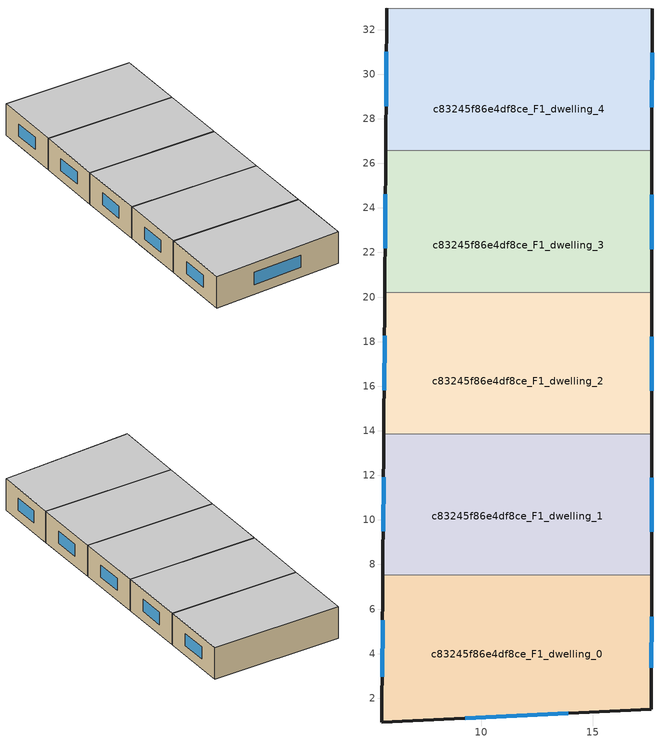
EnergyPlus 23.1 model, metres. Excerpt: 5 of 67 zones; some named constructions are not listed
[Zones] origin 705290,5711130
c83245f86e4df8ce_F1_dwelling_0
 floor to c83245f86e4df8ce_F0_dwelling_0 (EU_floor_Construction): 17.64,6.98 17.64,1.5 5.54,0.93 5.58,7.01 z3
 floor to c83245f86e4df8ce_F0_dwelling_1 (EU_floor_Construction): 17.64,7.51 17.64,6.98 5.58,7.01 5.59,7.54 z3
 wall outside (EU_wall_Construction): 5.59,7.54 5.54,0.93 17.64,1.5 17.64,7.51 z3:6
 wall to c83245f86e4df8ce_F1_dwelling_1 (EU_wall_Construction): 17.64,7.51 5.59,7.54 z3:6
 window (EU_Window_Construction): 17.64,3.35 17.64,5.65 / 9.28,1.1 13.9,1.32 / 5.57,5.5 5.56,2.97 z3.93:5.07
 ceiling to c83245f86e4df8ce_F2_dwelling_0 (EU_floor_Construction): 17.64,1.5 17.64,7.51 5.59,7.54 5.54,0.93 z6
c83245f86e4df8ce_F1_dwelling_1
 floor to c83245f86e4df8ce_F0_dwelling_1 (EU_floor_Construction): 17.65,12.78 17.64,7.51 5.59,7.54 5.62,12.81 z3
 floor to c83245f86e4df8ce_F0_dwelling_2 (EU_floor_Construction): 17.65,13.84 17.65,12.78 5.62,12.81 5.63,13.87 z3
 wall outside (EU_wall_Construction): 5.63,13.87 5.59,7.54 / 17.64,7.51 17.65,13.84 z3:6
 wall to c83245f86e4df8ce_F1_dwelling_2 (EU_wall_Construction): 17.65,13.84 5.63,13.87 z3:6
 window (EU_Window_Construction): 5.62,11.91 5.6,9.49 / 17.64,9.46 17.65,11.88 z3.93:5.07
 ceiling to c83245f86e4df8ce_F2_dwelling_1 (EU_floor_Construction): 17.64,7.51 17.65,13.84 5.63,13.87 5.59,7.54 z6
c83245f86e4df8ce_F1_dwelling_2
 floor to c83245f86e4df8ce_F0_dwelling_2 (EU_floor_Construction): 17.65,18.6 17.65,13.84 5.63,13.87 5.66,18.63 z3
 floor to c83245f86e4df8ce_F0_dwelling_3 (EU_floor_Construction): 17.65,20.19 17.65,18.6 5.66,18.63 5.67,20.21 z3
 wall outside (EU_wall_Construction): 5.67,20.21 5.63,13.87 / 17.65,13.84 17.65,20.19 z3:6
 wall to c83245f86e4df8ce_F1_dwelling_3 (EU_wall_Construction): 17.65,20.19 5.67,20.21 z3:6
 window (EU_Window_Construction): 5.66,18.25 5.64,15.83 / 17.65,15.8 17.65,18.23 z3.93:5.07
 ceiling to c83245f86e4df8ce_F2_dwelling_2 (EU_floor_Construction): 17.65,13.84 17.65,20.19 5.67,20.21 5.63,13.87 z6
c83245f86e4df8ce_F1_dwelling_3
 floor to c83245f86e4df8ce_F0_dwelling_3 (EU_floor_Construction): 17.66,24.43 17.65,20.19 5.67,20.21 5.7,24.46 z3
 floor to c83245f86e4df8ce_F0_dwelling_4 (EU_floor_Construction): 17.66,26.56 17.66,24.43 5.7,24.46 5.72,26.58 z3
 wall outside (EU_wall_Construction): 5.71,26.58 5.67,20.21 / 17.65,20.19 17.66,26.55 z3:6
 wall to c83245f86e4df8ce_F1_dwelling_4 (EU_wall_Construction): 17.66,26.55 5.71,26.58 z3:6
 window (EU_Window_Construction): 5.7,24.62 5.69,22.18 / 17.66,22.15 17.66,24.59 z3.93:5.07
 ceiling to c83245f86e4df8ce_F2_dwelling_3 (EU_floor_Construction): 17.65,20.19 17.66,26.55 5.71,26.58 5.67,20.21 z6
c83245f86e4df8ce_F1_dwelling_4
 floor to c83245f86e4df8ce_F0_dwelling_4 (EU_floor_Construction): 17.66,30.28 17.66,26.56 5.72,26.58 5.74,30.31 z3
 floor to c83245f86e4df8ce_F0_dwelling_5 (EU_floor_Construction): 17.67,32.94 17.66,30.28 5.74,30.31 5.76,32.97 z3
 wall outside (EU_wall_Construction): 5.76,32.97 5.71,26.58 / 17.66,26.55 17.67,32.94 z3:6
 wall to c83245f86e4df8ce_F1_dwelling_5 (EU_wall_Construction): 17.67,32.94 5.76,32.97 z3:6
 window (EU_Window_Construction): 5.74,31 5.73,28.56 / 17.66,28.53 17.66,30.97 z3.93:5.07
 ceiling to c83245f86e4df8ce_F2_dwelling_4 (EU_floor_Construction): 17.66,26.55 17.67,32.94 5.76,32.97 5.71,26.58 z6
[HVACTEMPLATE:THERMOSTAT] Constant Heating Setpoint=20; Constant Cooling Setpoint=50
EU_HeatOnly_c83245f86e4df8ce_F3_dwelling_4; EU_HeatOnly_c83245f86e4df8ce_F3_dwelling_5; EU_HeatOnly_c83245f86e4df8ce_F3_dwelling_6; EU_HeatOnly_c83245f86e4df8ce_F3_dwelling_7; EU_HeatOnly_c83245f86e4df8ce_F3_dwelling_8; EU_HeatOnly_c83245f86e4df8ce_F3_dwelling_9; EU_HeatOnly_c83245f86e4df8ce_F3_dwelling_10; EU_HeatOnly_c83245f86e4df8ce_F4_dwelling_0; EU_HeatOnly_c83245f86e4df8ce_F4_dwelling_1; EU_HeatOnly_c83245f86e4df8ce_F4_dwelling_2; EU_HeatOnly_c83245f86e4df8ce_F4_dwelling_3; EU_HeatOnly_c83245f86e4df8ce_F4_dwelling_4; EU_HeatOnly_c83245f86e4df8ce_F4_dwelling_5; EU_HeatOnly_c83245f86e4df8ce_F4_dwelling_6; EU_HeatOnly_c83245f86e4df8ce_F4_dwelling_7; EU_HeatOnly_c83245f86e4df8ce_F4_dwelling_8; EU_HeatOnly_c83245f86e4df8ce_F4_dwelling_9; EU_HeatOnly_c83245f86e4df8ce_F4_dwelling_10; EU_HeatOnly_c83245f86e4df8ce_F5_dwelling_0; EU_HeatOnly_c83245f86e4df8ce_F5_dwelling_1; EU_HeatOnly_c83245f86e4df8ce_F5_dwelling_2; EU_HeatOnly_c83245f86e4df8ce_F5_dwelling_3; EU_HeatOnly_c83245f86e4df8ce_F5_dwelling_4; EU_HeatOnly_c83245f86e4df8ce_F5_dwelling_5; EU_HeatOnly_c83245f86e4df8ce_F5_dwelling_6; EU_HeatOnly_c83245f86e4df8ce_F5_dwelling_7; EU_HeatOnly_c83245f86e4df8ce_F5_dwelling_8; EU_HeatOnly_c83245f86e4df8ce_F5_dwelling_9; EU_HeatOnly_c83245f86e4df8ce_F5_dwelling_10
